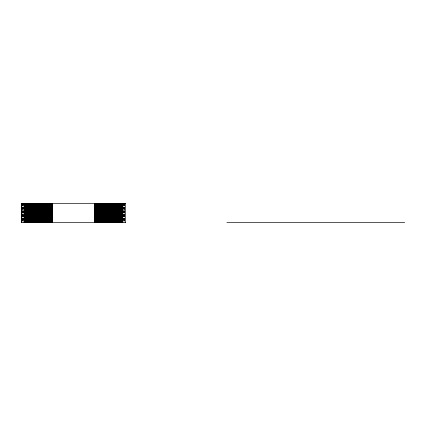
<?xml version="1.0" encoding="UTF-8"?>
<svg xmlns="http://www.w3.org/2000/svg" width="426" height="426" viewBox="0 0 426 426"><rect width="100%" height="100%" fill="white"/><g stroke="black" fill="none" stroke-linecap="round" stroke-linejoin="round"><path stroke-width="0.32" stroke-dasharray="2.13 1.6" d="M124.584 203.979L124.584 222.021M124.514 203.335L124.514 222.021M124.451 203.335L124.451 222.021M124.381 203.335L124.312 222.021M124.238 203.335L124.238 222.021M124.163 203.335L124.163 222.021M124.088 203.335L124.088 222.021M124.009 203.335L124.009 222.021M123.929 203.335L123.929 222.021M123.844 203.335L123.844 222.021M123.764 203.335L123.764 222.021M123.678 203.335L123.678 222.021M123.588 203.335L123.588 222.021M23.366 203.335L23.366 222.021M23.276 203.335L23.276 222.021M23.19 203.335L23.19 222.021M23.105 203.335L23.105 222.021M23.025 203.335L23.025 222.021M22.866 203.335L22.945 222.021M22.791 203.335L22.791 222.021M22.716 203.335L22.716 222.021M22.642 203.335L22.642 222.021M22.573 203.335L22.573 222.021M22.503 203.335L22.44 222.021M22.37 203.979L22.37 222.021"/><path stroke-width="0.64" d="M21.311 203.335L125.643 203.335M21.311 222.665L125.643 222.665M226.914 222.665L404.7 222.665M125.574 222.665L125.457 203.335M122.789 203.335L122.763 222.665M122.677 222.665L122.486 203.335M122.422 203.335L122.422 222.665M122.278 203.335L122.353 222.665M122.203 203.335L122.203 222.665M122.118 203.335L122.118 222.665M122.028 203.335L122.028 222.665M121.937 203.335L121.937 222.665M121.841 203.335L121.841 222.665M121.735 203.335L121.735 222.665M121.628 203.335L121.628 222.665M121.522 203.335L121.522 222.665M121.405 203.335L121.405 222.665M121.288 203.335L121.288 222.665M121.165 203.335L121.165 222.665M121.037 203.335L121.037 222.665M120.909 203.335L120.909 222.665M120.776 203.335L120.776 222.665M120.643 203.335L120.643 222.665M120.505 203.335L120.505 222.665M120.366 203.335L120.366 222.665M120.223 203.335L120.223 222.665M120.079 203.335L120.079 222.665M119.935 203.335L119.935 222.665M119.786 203.335L119.786 222.665M119.637 203.335L119.637 222.665M119.488 203.335L119.488 222.665M119.339 203.335L119.339 222.665M119.184 203.335L119.184 222.665M119.035 203.335L119.035 222.665M118.881 203.335L118.881 222.665M118.732 203.335L118.732 222.665M118.577 203.335L118.577 222.665M118.428 203.335L118.428 222.665M118.279 203.335L118.279 222.665M118.13 203.335L118.13 222.665M117.981 203.335L117.981 222.665M117.837 203.335L117.837 222.665M117.693 203.335L117.693 222.665M117.549 203.335L117.549 222.665M117.406 203.335L117.406 222.665M117.267 203.335L117.267 222.665M117.134 203.335L117.134 222.665M117.001 203.335L117.001 222.665M116.873 203.335L116.873 222.665M116.745 203.335L116.745 222.665M116.623 203.335L116.623 222.665M116.5 203.335L116.5 222.665M116.383 203.335L116.383 222.665M116.271 203.335L116.271 222.665M116.165 203.335L116.165 222.665M116.058 203.335L116.058 222.665M115.963 203.335L115.963 222.665M115.867 203.335L115.867 222.665M115.776 203.335L115.776 222.665M115.691 203.335L115.611 222.665M115.537 203.335L115.537 222.665M115.467 203.335L115.467 222.665M115.345 203.335L115.403 222.665M115.292 203.335L115.292 222.665M115.185 203.335L115.228 222.665M114.748 203.335L114.748 222.665M114.381 203.335L114.381 222.665M114.014 203.335L114.014 222.665M113.635 203.335L113.635 222.665M113.263 203.335L113.263 222.665M112.885 203.335L112.885 222.665M112.507 203.335L112.507 222.665M112.129 203.335L112.129 222.665M111.745 203.335L111.745 222.665M111.367 203.335L111.367 222.665M110.989 203.335L110.989 222.665M110.616 203.335L110.616 222.665M110.243 203.335L110.243 222.665M109.871 203.335L109.871 222.665M109.503 203.335L109.503 222.665M109.141 203.335L109.141 222.665M108.779 203.335L108.779 222.665M108.428 203.335L108.428 222.665M108.082 203.335L108.082 222.665M107.741 203.335L107.741 222.665M107.405 203.335L107.405 222.665M107.075 203.335L107.075 222.665M106.756 203.335L106.756 222.665M106.447 203.335L106.447 222.665M106.143 203.335L106.143 222.665M105.85 203.335L105.85 222.665M105.568 203.335L105.568 222.665M105.291 203.335L105.291 222.665M105.03 203.335L105.03 222.665M104.78 203.335L104.78 222.665M104.54 203.335L104.54 222.665M104.311 203.335L104.311 222.665M104.093 203.335L104.093 222.665M103.885 203.335L103.885 222.665M103.694 203.335L103.694 222.665M103.518 203.335L103.518 222.665M103.353 203.335L103.353 222.665M103.198 203.335L103.198 222.665M103.06 203.335L103.06 222.665M102.938 203.335L102.938 222.665M102.826 203.335L102.826 222.665M102.73 203.335L102.73 222.665M102.581 203.335L102.65 222.665M102.501 203.335L102.501 222.665M102.469 203.335L102.442 222.665M102.373 222.665L102.336 203.335L102.235 222.665M102.176 203.335L102.176 222.665M102.043 203.335L102.112 222.665M101.968 203.335L101.968 222.665M101.889 203.335L101.889 222.665M101.803 203.335L101.803 222.665M101.718 203.335L101.718 222.665M101.622 203.335L101.622 222.665M101.526 203.335L101.526 222.665M101.42 203.335L101.42 222.665M101.313 203.335L101.313 222.665M101.202 203.335L101.202 222.665M101.084 203.335L101.084 222.665M100.967 203.335L100.967 222.665M100.845 203.335L100.845 222.665M100.717 203.335L100.717 222.665M100.589 203.335L100.589 222.665M100.456 203.335L100.456 222.665M100.323 203.335L100.323 222.665M100.185 203.335L100.185 222.665M100.046 203.335L100.046 222.665M99.902 203.335L99.902 222.665M99.759 203.335L99.759 222.665M99.609 203.335L99.609 222.665M99.466 203.335L99.466 222.665M99.317 203.335L99.317 222.665M99.162 203.335L99.162 222.665M99.013 203.335L99.013 222.665M98.864 203.335L98.864 222.665M98.71 203.335L98.71 222.665M98.56 203.335L98.56 222.665M98.406 203.335L98.406 222.665M98.257 203.335L98.257 222.665M98.108 203.335L98.108 222.665M97.953 203.335L97.953 222.665M97.804 203.335L97.804 222.665M97.66 203.335L97.66 222.665M97.511 203.335L97.511 222.665M97.368 203.335L97.368 222.665M97.224 203.335L97.224 222.665M97.085 203.335L97.085 222.665M96.947 203.335L96.947 222.665M96.814 203.335L96.814 222.665M96.681 203.335L96.681 222.665M96.553 203.335L96.553 222.665M96.425 203.335L96.425 222.665M96.303 203.335L96.303 222.665M96.185 203.335L96.185 222.665M96.068 203.335L96.068 222.665M95.956 203.335L95.956 222.665M95.85 203.335L95.85 222.665M95.743 203.335L95.743 222.665M95.648 203.335L95.648 222.665M95.552 203.335L95.552 222.665M95.467 203.335L95.467 222.665M95.381 203.335L95.381 222.665M95.302 203.335L95.302 222.665M95.227 203.335L95.227 222.665M95.158 203.335L95.158 222.665M95.094 203.335L95.035 222.665M94.934 203.335L94.982 222.665M94.86 203.335L94.897 222.665M94.79 203.335L94.806 222.665M52.174 203.335L52.185 222.665M52.094 203.335L52.148 222.665M52.015 203.335L52.015 222.665L51.919 203.335M51.86 203.335L51.86 222.665M51.796 203.335L51.796 222.665M51.652 203.335L51.652 222.665M51.573 203.335L51.573 222.665M51.487 203.335L51.487 222.665M51.402 203.335L51.402 222.665M51.306 203.335L51.306 222.665M51.211 203.335L51.211 222.665M51.104 203.335L51.104 222.665M50.998 203.335L50.998 222.665M50.886 203.335L50.886 222.665M50.769 203.335L50.769 222.665M50.651 203.335L50.651 222.665M50.529 203.335L50.529 222.665M50.401 203.335L50.401 222.665M50.273 203.335L50.273 222.665M50.14 203.335L50.14 222.665M50.007 203.335L50.007 222.665M49.869 203.335L49.869 222.665M49.73 203.335L49.73 222.665M49.586 203.335L49.586 222.665M49.443 203.335L49.443 222.665M49.294 203.335L49.294 222.665M49.15 203.335L49.15 222.665M49.001 203.335L49.001 222.665M48.846 203.335L48.846 222.665M48.697 203.335L48.697 222.665M48.548 203.335L48.548 222.665M48.394 203.335L48.394 222.665M48.244 203.335L48.244 222.665M48.09 203.335L48.09 222.665M47.941 203.335L47.941 222.665M47.792 203.335L47.792 222.665M47.637 203.335L47.637 222.665M47.488 203.335L47.488 222.665M47.345 203.335L47.345 222.665M47.195 203.335L47.195 222.665M47.052 203.335L47.052 222.665M46.908 203.335L46.908 222.665M46.769 203.335L46.769 222.665M46.631 203.335L46.631 222.665M46.498 203.335L46.498 222.665M46.365 203.335L46.365 222.665M46.237 203.335L46.237 222.665M46.109 203.335L46.109 222.665M45.987 203.335L45.987 222.665M45.87 203.335L45.87 222.665M45.752 203.335L45.752 222.665M45.641 203.335L45.641 222.665M45.534 203.335L45.534 222.665M45.428 203.335L45.428 222.665M45.332 203.335L45.332 222.665M45.236 203.335L45.236 222.665M45.151 203.335L45.151 222.665M45.065 203.335L45.065 222.665M44.986 203.335L44.986 222.665M44.911 203.335L44.911 222.665M44.842 203.335L44.842 222.665M44.778 203.335L44.719 222.665M44.618 203.335L44.666 222.665M44.581 222.665L44.544 203.335L44.485 222.665M44.421 203.335L44.373 222.665M44.304 203.335L44.304 222.665M44.224 203.335L44.224 222.665M44.128 203.335L44.128 222.665M44.016 203.335L44.016 222.665M43.894 203.335L43.894 222.665M43.756 203.335L43.756 222.665M43.601 203.335L43.601 222.665M43.436 203.335L43.436 222.665M43.26 203.335L43.26 222.665M43.069 203.335L43.069 222.665M42.861 203.335L42.861 222.665M42.643 203.335L42.643 222.665M42.414 203.335L42.414 222.665M42.174 203.335L42.174 222.665M41.924 203.335L41.924 222.665M41.663 203.335L41.663 222.665M41.386 203.335L41.386 222.665M41.104 203.335L41.104 222.665M40.811 203.335L40.811 222.665M40.507 203.335L40.507 222.665M40.198 203.335L40.198 222.665M39.879 203.335L39.879 222.665M39.549 203.335L39.549 222.665M39.213 203.335L39.213 222.665M38.872 203.335L38.872 222.665M38.526 203.335L38.526 222.665M38.17 203.335L38.17 222.665M37.813 203.335L37.813 222.665M37.451 203.335L37.451 222.665M37.083 203.335L37.083 222.665M36.711 203.335L36.711 222.665M36.338 203.335L36.338 222.665M35.965 203.335L35.965 222.665M35.587 203.335L35.587 222.665M35.209 203.335L35.209 222.665M34.825 203.335L34.825 222.665M34.447 203.335L34.447 222.665M34.069 203.335L34.069 222.665M33.691 203.335L33.691 222.665M33.319 203.335L33.319 222.665M32.94 203.335L32.94 222.665M32.573 203.335L32.573 222.665M32.206 203.335L32.206 222.665M31.854 203.335L31.886 222.665M31.769 203.335L31.801 222.665M31.662 203.335L31.71 222.665M31.609 203.335L31.609 222.665M31.551 203.335L31.487 222.665M31.417 203.335L31.417 222.665M31.343 203.335L31.343 222.665M31.263 203.335L31.263 222.665M31.178 203.335L31.178 222.665M31.087 203.335L31.087 222.665M30.991 203.335L30.991 222.665M30.89 203.335L30.89 222.665M30.789 203.335L30.789 222.665M30.683 203.335L30.683 222.665M30.571 203.335L30.571 222.665M30.454 203.335L30.454 222.665M30.331 203.335L30.331 222.665M30.209 203.335L30.209 222.665M30.081 203.335L30.081 222.665M29.953 203.335L29.953 222.665M29.82 203.335L29.82 222.665M29.687 203.335L29.687 222.665M29.548 203.335L29.548 222.665M29.405 203.335L29.405 222.665M29.261 203.335L29.261 222.665M29.117 203.335L29.117 222.665M28.973 203.335L28.973 222.665M28.824 203.335L28.824 222.665M28.675 203.335L28.675 222.665M28.526 203.335L28.526 222.665M28.377 203.335L28.377 222.665M28.223 203.335L28.223 222.665M28.073 203.335L28.073 222.665M27.919 203.335L27.919 222.665M27.77 203.335L27.77 222.665M27.615 203.335L27.615 222.665M27.466 203.335L27.466 222.665M27.317 203.335L27.317 222.665M27.168 203.335L27.168 222.665M27.019 203.335L27.019 222.665M26.875 203.335L26.875 222.665M26.732 203.335L26.732 222.665M26.588 203.335L26.588 222.665M26.449 203.335L26.449 222.665M26.311 203.335L26.311 222.665M26.178 203.335L26.178 222.665M26.045 203.335L26.045 222.665M25.917 203.335L25.917 222.665M25.789 203.335L25.789 222.665M25.666 203.335L25.666 222.665M25.549 203.335L25.549 222.665M25.432 203.335L25.432 222.665M25.326 203.335L25.326 222.665M25.219 203.335L25.219 222.665M25.113 203.335L25.113 222.665M25.017 203.335L25.017 222.665M24.926 203.335L24.926 222.665M24.836 203.335L24.836 222.665M24.751 203.335L24.751 222.665M24.676 203.335L24.676 222.665M24.602 203.335L24.602 222.665M24.468 203.335L24.49 222.665M24.415 203.335L24.378 222.665M24.362 203.335L24.314 222.665M24.218 222.665L24.213 203.335L24.16 222.665M21.47 203.335L21.497 222.665M21.396 203.335L21.38 222.665M115.079 222.665L115.111 203.335L115.068 222.665"/></g></svg>
